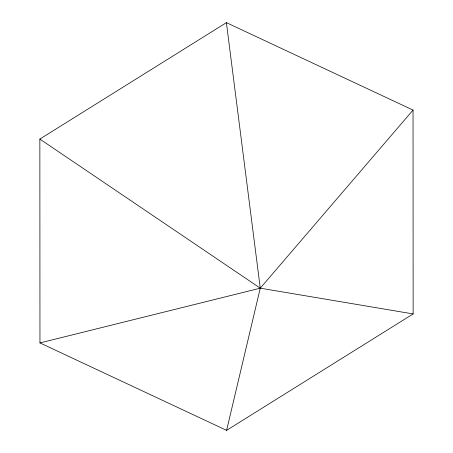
<?xml version="1.0" encoding="UTF-8"?>
<svg xmlns="http://www.w3.org/2000/svg" width="453" height="453" viewBox="0 0 453 453"><rect width="100%" height="100%" fill="white"/><g stroke="black" fill="none" stroke-linecap="round" stroke-linejoin="round"><path stroke-width="0.68" d="M226.602 430.35L260.265 288.176L226.398 22.65L39.858 139.071L39.96 342.921L226.602 430.35L413.142 313.929L413.04 110.079L226.398 22.65M413.04 110.079L260.265 288.176L39.96 342.921M413.142 313.929L260.265 288.176L39.858 139.071"/></g></svg>
